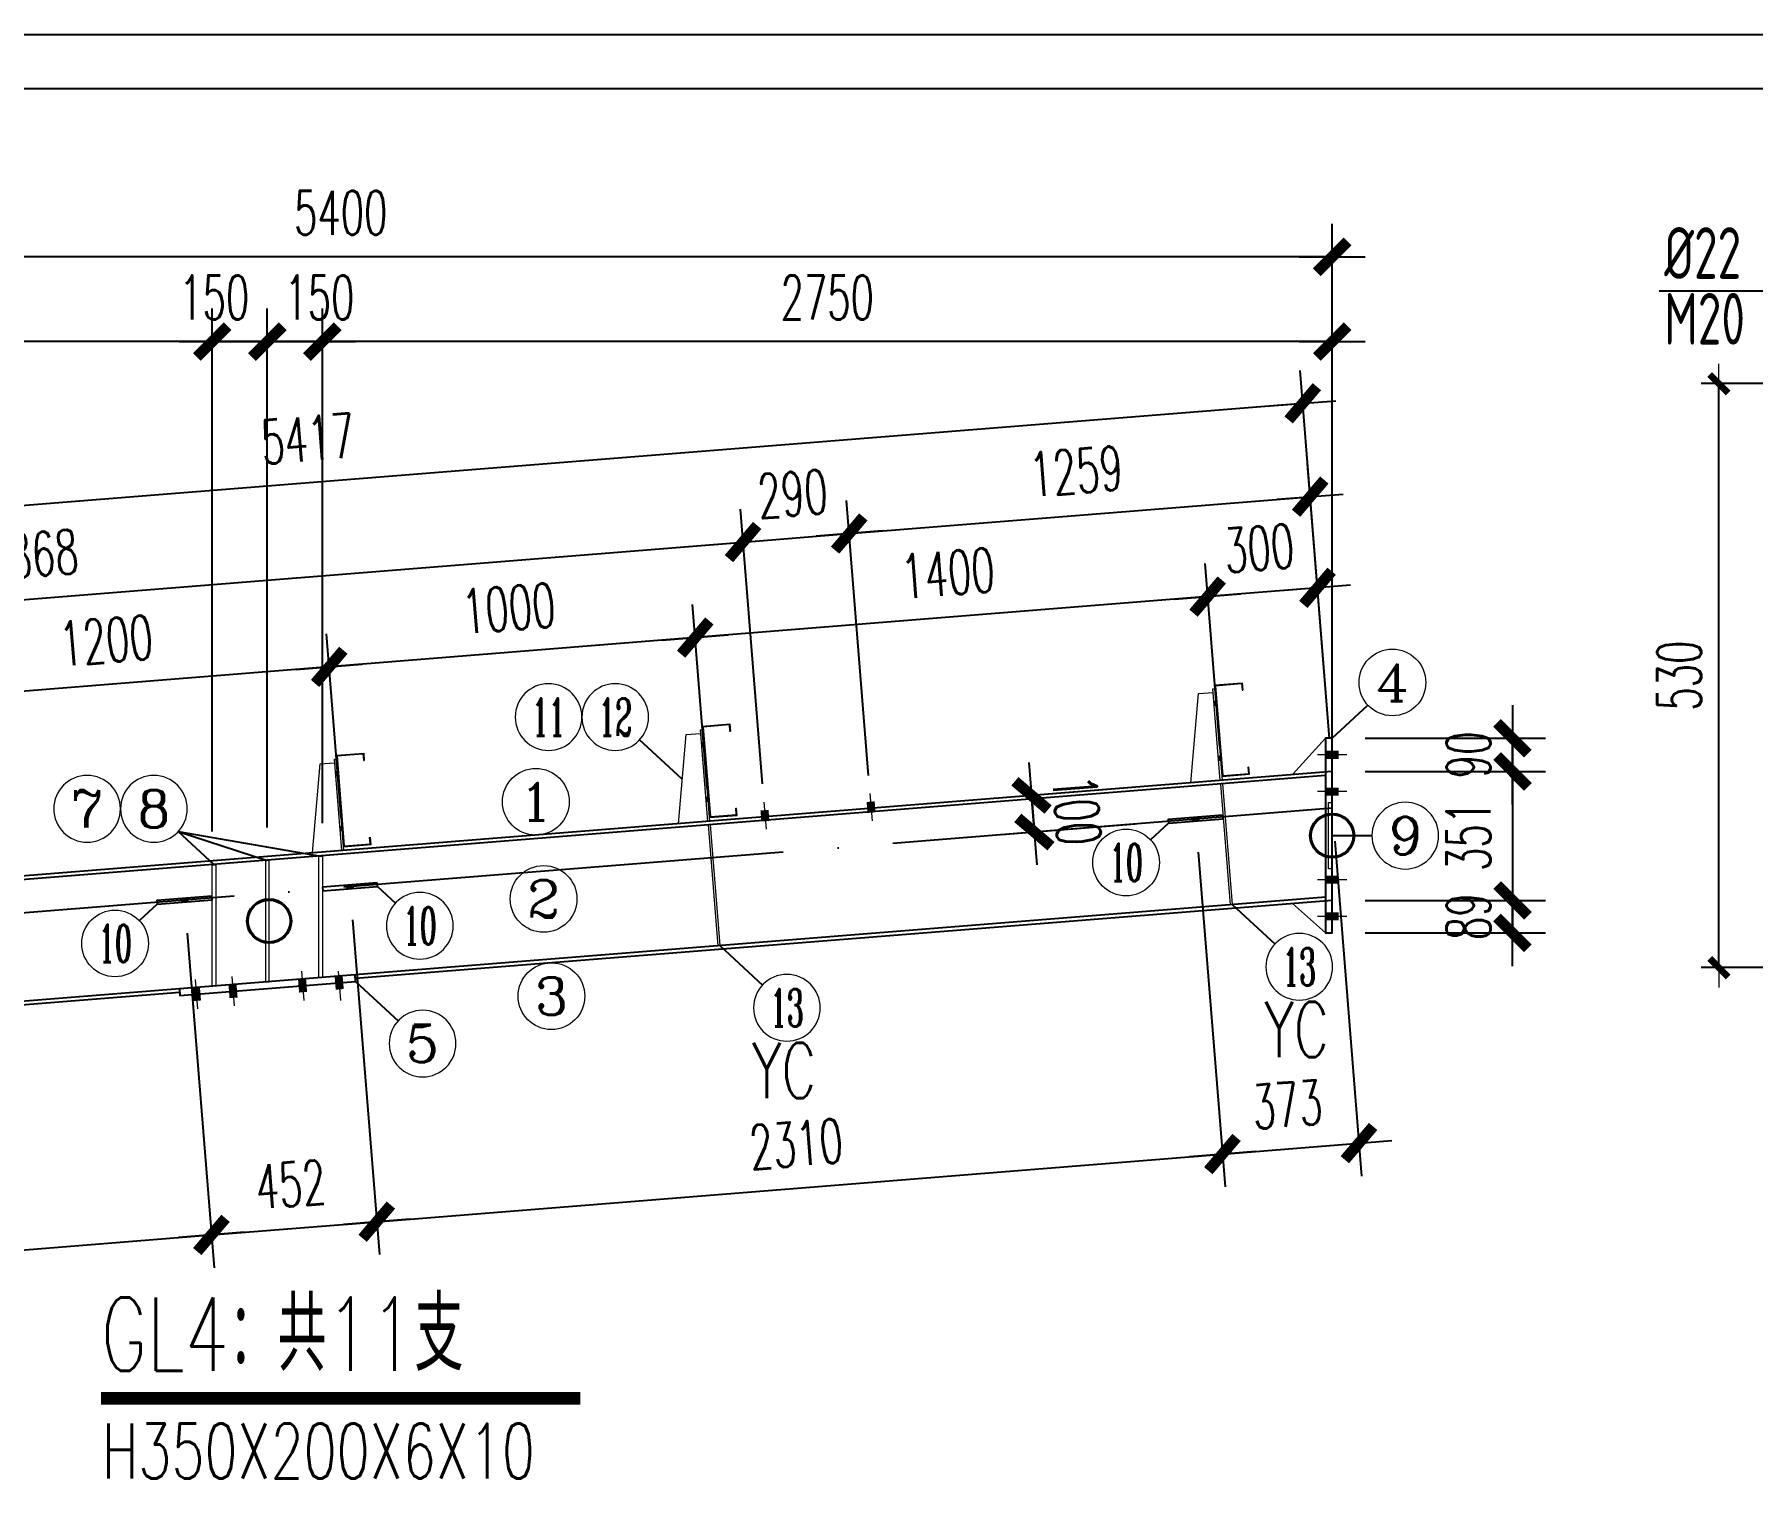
# Model space of a CAD drawing. Header units: inches. Extents: x 129725932 to 129894734, y 55771230 to 55809283.
# Drawn here: x 129830453 to 129835132, y 55805351 to 55809283 of the extents above; entities that cross this region are included whole.
import ezdxf
from ezdxf.enums import TextEntityAlignment as Align

# ---------------------------------------------------------------- set-up
doc = ezdxf.new("R2010")
doc.units = ezdxf.units.IN
doc.header["$MEASUREMENT"] = 0
doc.linetypes.add('ACAD_ISO04W100', pattern=[30, 24, -3, 0, -3])
for name, color, linetype in [('8', 4, 'Continuous'), ('TEXT', 7, 'Continuous'), ('TK', 140, 'Continuous'), ('尺寸标注', 8, 'Continuous'), ('文字', 4, 'Continuous'), ('细线', 37, 'Continuous'), ('轴线', 1, 'ACAD_ISO04W100'), ('钢梁', 3, 'Continuous')]:
    doc.layers.add(name, color=color, linetype=linetype)
for name, color, linetype, lineweight in [('Bolt', 252, 'Continuous', 9), ('灰线', 253, 'Continuous', 5), ('钢架', 7, 'Continuous', 25), ('黄线', 2, 'Continuous', 13)]:
    doc.layers.add(name, color=color, linetype=linetype, lineweight=lineweight)
doc.styles.add('ARIAL', font='swisscl.ttf', dxfattribs={"width": 0.7})
doc.styles.add('COMPLEX', font='COMPLEX')
doc.styles.add('DIM_FONT', font='romans.shx', dxfattribs={"width": 0.618, "bigfont": '1hztxt.shx'})
doc.styles.add('HZXY', font='romand.shx', dxfattribs={"bigfont": 'hzxy.shx'})
doc.styles.add('TSSD_Rein', font='tssdeng.shx', dxfattribs={"width": 0.7, "bigfont": 'atssdchn.shx'})
doc.dimstyles.new('WGH(1)', dxfattribs={"dimscale": 1.2, "dimtxt": 100, "dimasz": 0.5, "dimexe": 75, "dimexo": 75, "dimgap": 50, "dimtad": 1, "dimdec": 0, "dimzin": 0, "dimdsep": 46, "dimtxsty": 'DIM_FONT', "dimblk1": '_DIMX', "dimblk2": '_DIMX', "dimsah": 1, "dimcen": 0.09, "dimclrd": 3, "dimclre": 3, "dimclrt": 7, "dimadec": 0, "dimazin": 0, "dimtfac": 1, "dimtdec": 0, "dimtix": 1, "dimtmove": 2, "dimatfit": 3, "dimldrblk": '_DIMX', "dimfxl": 0, "dimtolj": 1, "dimtzin": 0, "dimarcsym": 0})
doc.dimstyles.new('WGH(3)', dxfattribs={"dimscale": 1.2, "dimtxt": 100, "dimasz": 0.3, "dimexe": 40, "dimexo": 40, "dimgap": 40, "dimtad": 1, "dimdec": 0, "dimlfac": 0.333333, "dimzin": 0, "dimdsep": 46, "dimtxsty": 'DIM_FONT', "dimblk1": '_DIMX', "dimblk2": '_DIMX', "dimsah": 1, "dimcen": 0.09, "dimclrd": 3, "dimclre": 3, "dimclrt": 7, "dimadec": 0, "dimazin": 0, "dimtfac": 1, "dimtdec": 0, "dimtix": 1, "dimtmove": 2, "dimatfit": 3, "dimldrblk": '_DIMX', "dimfxl": 0, "dimtolj": 1, "dimtzin": 0, "dimarcsym": 0})

# ---------------------------------------------------------------- blocks, each defined once
blk = doc.blocks.new('TK')
at = {"layer": 'TK', "lineweight": -3}
for p, q in [((6334425.8, 2870306.6), (6350948.5, 2870306.6)), ((6334425.8, 2870306.6), (6350948.5, 2870306.6)), ((6334425.8, 2870306.6), (6350948.5, 2870306.6)), ((6334425.8, 2870306.6), (6350948.5, 2870306.6)), ((6334917, 2870110.2), (6350752, 2870110.2)), ((6334917, 2870110.2), (6350752, 2870110.2))]:
    blk.add_line(p, q, dxfattribs=at)
for tag, height, style, width, p in [('DISCIPLINE', 58.9, 'HZXY', 1, (6349472.7, 2859435.4)), ('PROJECT-NAME', 98.2, 'HZXY', 0.8, (6344531.8, 2859366.2)), ('ITEM-NAME', 98.2, 'HZXY', 0.8, (6346423, 2859369.9)), ('STATUS', 58.9, 'HZXY', 0.8, (6350406.5, 2859350.8)), ('版本号', 58.9, 'HZXY', 1, (6342281.9, 2859251.5)), ('REWORK-DATE', 58.9, 'ARIAL', 1, (6342814.4, 2859259)), ('DRAWING-TITLE', 98.2, 'HZXY', 0.8, (6347969.5, 2859229.5)), ('SCALE', 58.9, 'ARIAL', 1, (6349470.2, 2859271.1)), ('DRAWING-TITLE', 98.2, 'HZXY', 0.8, (6347970.5, 2859098.8)), ('版本号', 58.9, 'HZXY', 1, (6342281.9, 2859078.2)), ('REWORK-DATE', 58.9, 'ARIAL', 1, (6342814.4, 2859087.1)), ('DATE', 58.9, 'ARIAL', 1, (6349468, 2859092.1)), ('PROJECT-NUMBER', 58.9, 'ARIAL', 0.9, (6350395.7, 2859013.3)), ('DRAWING-TITLE', 98.2, 'HZXY', 0.8, (6347972.1, 2858962.5)), ('版本号', 58.9, 'HZXY', 1, (6342281.9, 2858912.2)), ('REWORK-DATE', 58.9, 'ARIAL', 1, (6342814.4, 2858915.2)), ('DRAWING-NUMBER', 58.9, 'ARIAL', 1, (6349470.8, 2858922))]:
    blk.add_attdef(tag, text='', height=height, dxfattribs=dict(at, style=style, width=width)).set_placement(p, align=Align.MIDDLE)
blk = doc.blocks.new('CC250')
at = {"layer": '黄线'}
for p, q in [((128542907.6, 56084303.2), (128542982.2, 56084310.7)), ((128542907.6, 56084303.2), (128542932.4, 56084054.5)), ((128542910, 56084301.3), (128542980.2, 56084308.3)), ((128542910, 56084301.3), (128542934.4, 56084056.9)), ((128542980.2, 56084308.3), (128542982, 56084290.6)), ((128542982.2, 56084310.7), (128542984.2, 56084290.8)), ((128542847.9, 56084036), (128542863.8, 56084278.8)), ((128542863.8, 56084278.8), (128542903.6, 56084282.7)), ((128542902.6, 56084292.7), (128542908.6, 56084293.3)), ((128542927.5, 56084043.9), (128542902.6, 56084292.7)), ((128542906.6, 56084252.9), (128542914.7, 56084253.7)), ((128542933.4, 56084044.5), (128542908.6, 56084293.3)), ((128542982, 56084290.6), (128542984.2, 56084290.8)), ((128542921.5, 56084103.6), (128542929.6, 56084104.4)), ((128543002.9, 56084081.6), (128543005.1, 56084081.8)), ((128543004.7, 56084063.9), (128543002.9, 56084081.6)), ((128543007.1, 56084061.9), (128543005.1, 56084081.8)), ((128542933.4, 56084044.5), (128542847.9, 56084036)), ((128542932.4, 56084054.5), (128543007.1, 56084061.9)), ((128542934.4, 56084056.9), (128543004.7, 56084063.9))]:
    blk.add_line(p, q, dxfattribs=at)
at = {"layer": '黄线', "const_width": 14}
for points in [[(128542906.6, 56084252.9), (128542914.7, 56084253.7)], [(128542921.5, 56084103.6), (128542929.6, 56084104.4)]]:
    blk.add_lwpolyline(points, dxfattribs=at)
blk = doc.blocks.new('轴线标号')
at = {"lineweight": 13}
blk.add_circle((0, 0), 0.5, dxfattribs=at)
at = {"layer": '钢架', "lineweight": 13, "style": 'COMPLEX', "width": 1.041667}
blk.add_attdef('A', text='', height=0.56, dxfattribs=at).set_placement((-0.25, -0.28), (0.25, -0.28), align=Align.FIT)
blk = doc.blocks.new('_DIMX')
blk.add_line((-150, 0), (150, 0))
at = {"const_width": 50}
blk.add_lwpolyline([(-70, -70), (70, 70)], dxfattribs=at)
blk = doc.blocks.new('*D484')
at = {"layer": 'Defpoints', "color": 0}
for p in [(129833532.9, 55807240.1), (129833168.6, 55807211), (129833540.9, 55807140.4)]:
    blk.add_point(p, dxfattribs=at)
at = {"layer": '尺寸标注', "color": 3, "lineweight": -2}
for p, q in [((129833443.2, 55807232.9), (129833078.9, 55807203.8)), ((129833168.5, 55807211.6), (129833168.5, 55807212.2)), ((129833176.5, 55807111.3), (129833168.6, 55807211)), ((129833451.2, 55807133.2), (129833086.8, 55807104.1)), ((129833176.6, 55807110.7), (129833176.6, 55807110.1))]:
    blk.add_line(p, q, dxfattribs=at)
at = {"layer": '尺寸标注', "color": 3, "lineweight": -2, "xscale": 0.5999999999999995, "yscale": 0.5999999999999995, "zscale": 0.5999999999999995}
for p, rotation in [((129833168.6, 55807211), 274.5739212588796), ((129833176.5, 55807111.3), 94.57392125887964)]:
    blk.add_blockref('_DIMX', p, dxfattribs=dict(at, rotation=rotation))
at = {"layer": '尺寸标注', "color": 7, "insert": (129833292.2, 55807170.7), "char_height": 120, "attachment_point": 5, "rotation": 274.5739, "style": 'DIM_FONT'}
blk.add_mtext('\\A1;100', dxfattribs=at)
blk = doc.blocks.new('*D494')
at = {"layer": 'Defpoints', "color": 0}
for p in [(129833987.5, 55807366.5), (129833987.5, 55807276.5), (129834478.5, 55807276.5)]:
    blk.add_point(p, dxfattribs=at)
at = {"layer": '尺寸标注', "color": 3, "lineweight": -2}
for p, q in [((129834077.5, 55807366.5), (129834568.5, 55807366.5)), ((129834478.5, 55807367.1), (129834478.5, 55807367.7)), ((129834478.5, 55807366.5), (129834478.5, 55807276.5)), ((129834077.5, 55807276.5), (129834568.5, 55807276.5)), ((129834478.5, 55807275.9), (129834478.5, 55807275.3))]:
    blk.add_line(p, q, dxfattribs=at)
at = {"layer": '尺寸标注', "color": 3, "lineweight": -2, "xscale": 0.5999999999999995, "yscale": 0.5999999999999995, "zscale": 0.5999999999999995}
for p, rotation in [((129834478.5, 55807366.5), 270), ((129834478.5, 55807276.5), 90)]:
    blk.add_blockref('_DIMX', p, dxfattribs=dict(at, rotation=rotation))
at = {"layer": '尺寸标注', "color": 7, "insert": (129834358.5, 55807321.5), "char_height": 120, "attachment_point": 5, "rotation": 90, "style": 'DIM_FONT'}
blk.add_mtext('\\A1;90', dxfattribs=at)
blk = doc.blocks.new('*D495')
at = {"layer": 'Defpoints', "color": 0}
for p in [(129833987.5, 55807276.5), (129833987.5, 55806925.3), (129834478.5, 55806925.3)]:
    blk.add_point(p, dxfattribs=at)
at = {"layer": '尺寸标注', "color": 3, "lineweight": -2}
for p, q in [((129834077.5, 55807276.5), (129834568.5, 55807276.5)), ((129834478.5, 55807275.9), (129834478.5, 55806925.9)), ((129834077.5, 55806925.3), (129834568.5, 55806925.3))]:
    blk.add_line(p, q, dxfattribs=at)
at = {"layer": '尺寸标注', "color": 3, "lineweight": -2, "xscale": 0.5999999999999995, "yscale": 0.5999999999999995, "zscale": 0.5999999999999995}
for p, rotation in [((129834478.5, 55807276.5), 90), ((129834478.5, 55806925.3), 270)]:
    blk.add_blockref('_DIMX', p, dxfattribs=dict(at, rotation=rotation))
at = {"layer": '尺寸标注', "color": 7, "insert": (129834358.5, 55807100.9), "char_height": 120, "attachment_point": 5, "rotation": 90, "style": 'DIM_FONT'}
blk.add_mtext('\\A1;351', dxfattribs=at)
blk = doc.blocks.new('*D496')
at = {"layer": 'Defpoints', "color": 0}
for p in [(129833987.5, 55806925.3), (129833987.5, 55806836.5), (129834478.5, 55806836.5)]:
    blk.add_point(p, dxfattribs=at)
at = {"layer": '尺寸标注', "color": 3, "lineweight": -2}
for p, q in [((129834077.5, 55806925.3), (129834568.5, 55806925.3)), ((129834478.5, 55806925.9), (129834478.5, 55806926.5)), ((129834478.5, 55806925.3), (129834478.5, 55806836.5)), ((129834077.5, 55806836.5), (129834568.5, 55806836.5)), ((129834478.5, 55806835.9), (129834478.5, 55806835.3))]:
    blk.add_line(p, q, dxfattribs=at)
at = {"layer": '尺寸标注', "color": 3, "lineweight": -2, "xscale": 0.5999999999999995, "yscale": 0.5999999999999995, "zscale": 0.5999999999999995}
for p, rotation in [((129834478.5, 55806925.3), 270), ((129834478.5, 55806836.5), 90)]:
    blk.add_blockref('_DIMX', p, dxfattribs=dict(at, rotation=rotation))
at = {"layer": '尺寸标注', "color": 7, "insert": (129834358.5, 55806880.9), "char_height": 120, "attachment_point": 5, "rotation": 90, "style": 'DIM_FONT'}
blk.add_mtext('\\A1;89', dxfattribs=at)
blk = doc.blocks.new('*D497')
at = {"layer": 'Defpoints', "color": 0}
for p in [(129833648.4, 55807752.4), (129833688.4, 55807252.5), (129833987.5, 55807276.5)]:
    blk.add_point(p, dxfattribs=at)
at = {"layer": '尺寸标注', "color": 3, "lineweight": -2}
for p, q in [((129833980.3, 55807366.2), (129833940.3, 55807866.1)), ((129833681.2, 55807342.3), (129833641.3, 55807842.1)), ((129833647.8, 55807752.4), (129833647.2, 55807752.3)), ((129833947.5, 55807776.3), (129833648.4, 55807752.4)), ((129833948.1, 55807776.4), (129833948.7, 55807776.4))]:
    blk.add_line(p, q, dxfattribs=at)
at = {"layer": '尺寸标注', "color": 3, "lineweight": -2, "xscale": 0.5999999999999995, "yscale": 0.5999999999999995, "zscale": 0.5999999999999995}
for p, rotation in [((129833648.4, 55807752.4), 4.573922338981338), ((129833947.5, 55807776.3), 184.5739223389813)]:
    blk.add_blockref('_DIMX', p, dxfattribs=dict(at, rotation=rotation))
at = {"layer": '尺寸标注', "color": 7, "insert": (129833788.4, 55807884), "char_height": 120, "attachment_point": 5, "rotation": 4.5739, "style": 'DIM_FONT'}
blk.add_mtext('\\A1;300', dxfattribs=at)
blk = doc.blocks.new('*D498')
at = {"layer": 'Defpoints', "color": 0}
for p in [(129832252.9, 55807640.8), (129833688.4, 55807252.5), (129832292.9, 55807140.9)]:
    blk.add_point(p, dxfattribs=at)
at = {"layer": '尺寸标注', "color": 3, "lineweight": -2}
for p, q in [((129833681.2, 55807342.3), (129833641.3, 55807842.1)), ((129833647.8, 55807752.4), (129832253.5, 55807640.8)), ((129832285.7, 55807230.6), (129832245.7, 55807730.5))]:
    blk.add_line(p, q, dxfattribs=at)
at = {"layer": '尺寸标注', "color": 3, "lineweight": -2, "xscale": 0.5999999999999995, "yscale": 0.5999999999999995, "zscale": 0.5999999999999995}
for p, rotation in [((129833648.4, 55807752.4), 4.573922338981493), ((129832252.9, 55807640.8), 184.5739223389815)]:
    blk.add_blockref('_DIMX', p, dxfattribs=dict(at, rotation=rotation))
at = {"layer": '尺寸标注', "color": 7, "insert": (129832941.1, 55807816.2), "char_height": 120, "attachment_point": 5, "rotation": 4.5739, "style": 'DIM_FONT'}
blk.add_mtext('\\A1;1400', dxfattribs=at)
blk = doc.blocks.new('*D499')
at = {"layer": 'Defpoints', "color": 0}
for p in [(129831256.1, 55807561), (129832292.9, 55807140.9), (129831296.1, 55807061.2)]:
    blk.add_point(p, dxfattribs=at)
at = {"layer": '尺寸标注', "color": 3, "lineweight": -2}
for p, q in [((129832285.7, 55807230.6), (129832245.7, 55807730.5)), ((129831288.9, 55807150.9), (129831248.9, 55807650.8)), ((129832252.3, 55807640.7), (129831256.7, 55807561.1))]:
    blk.add_line(p, q, dxfattribs=at)
at = {"layer": '尺寸标注', "color": 3, "lineweight": -2, "xscale": 0.5999999999999995, "yscale": 0.5999999999999995, "zscale": 0.5999999999999995}
for p, rotation in [((129832252.9, 55807640.8), 4.573922338981493), ((129831256.1, 55807561), 184.5739223389815)]:
    blk.add_blockref('_DIMX', p, dxfattribs=dict(at, rotation=rotation))
at = {"layer": '尺寸标注', "color": 7, "insert": (129831744.9, 55807720.5), "char_height": 120, "attachment_point": 5, "rotation": 4.5739, "style": 'DIM_FONT'}
blk.add_mtext('\\A1;1000', dxfattribs=at)
blk = doc.blocks.new('*D500')
at = {"layer": 'Defpoints', "color": 0}
for p in [(129830059.9, 55807465.3), (129831296.1, 55807061.2), (129830099.9, 55806965.5)]:
    blk.add_point(p, dxfattribs=at)
at = {"layer": '尺寸标注', "color": 3, "lineweight": -2}
for p, q in [((129831288.9, 55807150.9), (129831248.9, 55807650.8)), ((129830092.7, 55807055.2), (129830052.7, 55807555.1)), ((129831255.5, 55807561), (129830060.5, 55807465.4))]:
    blk.add_line(p, q, dxfattribs=at)
at = {"layer": '尺寸标注', "color": 3, "lineweight": -2, "xscale": 0.5999999999999995, "yscale": 0.5999999999999995, "zscale": 0.5999999999999995}
for p, rotation in [((129831256.1, 55807561), 4.573922338981493), ((129830059.9, 55807465.3), 184.5739223389815)]:
    blk.add_blockref('_DIMX', p, dxfattribs=dict(at, rotation=rotation))
at = {"layer": '尺寸标注', "color": 7, "insert": (129830648.4, 55807632.8), "char_height": 120, "attachment_point": 5, "rotation": 4.5739, "style": 'DIM_FONT'}
blk.add_mtext('\\A1;1200', dxfattribs=at)
blk = doc.blocks.new('*D503')
at = {"layer": 'Defpoints', "color": 0}
for p in [(129832383.1, 55807900.9), (129832442.9, 55807152.9), (129828587.5, 55806844.5)]:
    blk.add_point(p, dxfattribs=at)
at = {"layer": '尺寸标注', "color": 3, "lineweight": -2}
for p, q in [((129832435.8, 55807242.6), (129832375.9, 55807990.6)), ((129828528.2, 55807592.5), (129832382.5, 55807900.9)), ((129828580.3, 55806934.2), (129828520.4, 55807682.2))]:
    blk.add_line(p, q, dxfattribs=at)
at = {"layer": '尺寸标注', "color": 3, "lineweight": -2, "xscale": 0.5999999999999995, "yscale": 0.5999999999999995, "zscale": 0.5999999999999995}
for p, rotation in [((129832383.1, 55807900.9), 4.573921259799643), ((129828527.6, 55807592.5), 184.5739212597996)]:
    blk.add_blockref('_DIMX', p, dxfattribs=dict(at, rotation=rotation))
at = {"layer": '尺寸标注', "color": 7, "insert": (129830445.8, 55807866.3), "char_height": 120, "attachment_point": 5, "rotation": 4.5739, "style": 'DIM_FONT'}
blk.add_mtext('\\A1;3868', dxfattribs=at)
blk = doc.blocks.new('*D504')
at = {"layer": 'Defpoints', "color": 0}
for p in [(129832672.2, 55807924), (129832442.9, 55807152.9), (129832732, 55807176)]:
    blk.add_point(p, dxfattribs=at)
at = {"layer": '尺寸标注', "color": 3, "lineweight": -2}
for p, q in [((129832435.8, 55807242.6), (129832375.9, 55807990.6)), ((129832724.8, 55807265.7), (129832665, 55808013.7)), ((129832382.5, 55807900.9), (129832381.9, 55807900.8)), ((129832383.1, 55807900.9), (129832672.2, 55807924)), ((129832672.8, 55807924.1), (129832673.4, 55807924.1))]:
    blk.add_line(p, q, dxfattribs=at)
at = {"layer": '尺寸标注', "color": 3, "lineweight": -2, "xscale": 0.5999999999999995, "yscale": 0.5999999999999995, "zscale": 0.5999999999999995}
for p, rotation in [((129832672.2, 55807924), 184.5739212597997), ((129832383.1, 55807900.9), 4.573921259799709)]:
    blk.add_blockref('_DIMX', p, dxfattribs=dict(at, rotation=rotation))
at = {"layer": '尺寸标注', "color": 7, "insert": (129832518.1, 55808032.1), "char_height": 120, "attachment_point": 5, "rotation": 4.5739, "style": 'DIM_FONT'}
blk.add_mtext('\\A1;290', dxfattribs=at)
blk = doc.blocks.new('*D505')
at = {"layer": 'Defpoints', "color": 0}
for p in [(129833927.6, 55808024.5), (129833987.5, 55807276.5), (129832732, 55807176)]:
    blk.add_point(p, dxfattribs=at)
at = {"layer": '尺寸标注', "color": 3, "lineweight": -2}
for p, q in [((129833980.3, 55807366.2), (129833920.4, 55808114.2)), ((129832724.8, 55807265.7), (129832665, 55808013.7)), ((129832672.8, 55807924.1), (129833927, 55808024.4))]:
    blk.add_line(p, q, dxfattribs=at)
at = {"layer": '尺寸标注', "color": 3, "lineweight": -2, "xscale": 0.5999999999999995, "yscale": 0.5999999999999995, "zscale": 0.5999999999999995}
for p, rotation in [((129833927.6, 55808024.5), 4.573921259799694), ((129832672.2, 55807924), 184.5739212597997)]:
    blk.add_blockref('_DIMX', p, dxfattribs=dict(at, rotation=rotation))
at = {"layer": '尺寸标注', "color": 7, "insert": (129833290.3, 55808093.9), "char_height": 120, "attachment_point": 5, "rotation": 4.5739, "style": 'DIM_FONT'}
blk.add_mtext('\\A1;1259', dxfattribs=at)
blk = doc.blocks.new('*D506')
at = {"layer": 'Defpoints', "color": 0}
for p in [(129828507.3, 55807846.6), (129833987.5, 55807276.5), (129828587.5, 55806844.5)]:
    blk.add_point(p, dxfattribs=at)
at = {"layer": '尺寸标注', "color": 3, "lineweight": -2}
for p, q in [((129833980.3, 55807366.2), (129833900.1, 55808368.3)), ((129833906.7, 55808278.5), (129828507.9, 55807846.6)), ((129828580.3, 55806934.2), (129828500.1, 55807936.3))]:
    blk.add_line(p, q, dxfattribs=at)
at = {"layer": '尺寸标注', "color": 3, "lineweight": -2, "xscale": 0.5999999999999995, "yscale": 0.5999999999999995, "zscale": 0.5999999999999995}
for p, rotation in [((129833907.3, 55808278.6), 4.573921259759501), ((129828507.3, 55807846.6), 184.5739212597595)]:
    blk.add_blockref('_DIMX', p, dxfattribs=dict(at, rotation=rotation))
at = {"layer": '尺寸标注', "color": 7, "insert": (129831197.7, 55808182.2), "char_height": 120, "attachment_point": 5, "rotation": 4.5739, "style": 'DIM_FONT'}
blk.add_mtext('\\A1;5417', dxfattribs=at)
blk = doc.blocks.new('*D507')
at = {"layer": 'Defpoints', "color": 0}
for p in [(129831237.5, 55808446.6), (129833987.5, 55807276.5), (129831237.5, 55807045.6)]:
    blk.add_point(p, dxfattribs=at)
at = {"layer": '尺寸标注', "color": 3, "lineweight": -2}
for p, q in [((129831237.5, 55807135.6), (129831237.5, 55808536.6)), ((129833987.5, 55807366.5), (129833987.5, 55808536.6)), ((129833986.9, 55808446.6), (129831238.1, 55808446.6))]:
    blk.add_line(p, q, dxfattribs=at)
at = {"layer": '尺寸标注', "color": 3, "lineweight": -2, "xscale": 0.5999999999999995, "yscale": 0.5999999999999995, "zscale": 0.5999999999999995, "rotation": 180}
blk.add_blockref('_DIMX', (129831237.5, 55808446.6), dxfattribs=at)
at = {"layer": '尺寸标注', "color": 3, "lineweight": -2, "xscale": 0.5999999999999995, "yscale": 0.5999999999999995, "zscale": 0.5999999999999995}
blk.add_blockref('_DIMX', (129833987.5, 55808446.6), dxfattribs=at)
at = {"layer": '尺寸标注', "color": 7, "insert": (129832612.5, 55808566.6), "char_height": 120, "attachment_point": 5, "style": 'DIM_FONT'}
blk.add_mtext('\\A1;2750', dxfattribs=at)
blk = doc.blocks.new('*D508')
at = {"layer": 'Defpoints', "color": 0}
for p in [(129831087.5, 55808446.6), (129831087.5, 55807034), (129831237.5, 55807045.6)]:
    blk.add_point(p, dxfattribs=at)
at = {"layer": '尺寸标注', "color": 3, "lineweight": -2}
for p, q in [((129831087.5, 55807124), (129831087.5, 55808536.6)), ((129831237.5, 55807135.6), (129831237.5, 55808536.6)), ((129831236.9, 55808446.6), (129831088.1, 55808446.6))]:
    blk.add_line(p, q, dxfattribs=at)
at = {"layer": '尺寸标注', "color": 3, "lineweight": -2, "xscale": 0.5999999999999995, "yscale": 0.5999999999999995, "zscale": 0.5999999999999995, "rotation": 180}
blk.add_blockref('_DIMX', (129831087.5, 55808446.6), dxfattribs=at)
at = {"layer": '尺寸标注', "color": 3, "lineweight": -2, "xscale": 0.5999999999999995, "yscale": 0.5999999999999995, "zscale": 0.5999999999999995}
blk.add_blockref('_DIMX', (129831237.5, 55808446.6), dxfattribs=at)
at = {"layer": '尺寸标注', "color": 7, "insert": (129831229.5, 55808566.6), "char_height": 120, "attachment_point": 5, "style": 'DIM_FONT'}
blk.add_mtext('\\A1;150', dxfattribs=at)
blk = doc.blocks.new('*D509')
at = {"layer": 'Defpoints', "color": 0}
for p in [(129830937.5, 55808446.6), (129830937.5, 55807022.4), (129831087.5, 55807034)]:
    blk.add_point(p, dxfattribs=at)
at = {"layer": '尺寸标注', "color": 3, "lineweight": -2}
for p, q in [((129830937.5, 55807112.4), (129830937.5, 55808536.6)), ((129831087.5, 55807124), (129831087.5, 55808536.6)), ((129831086.9, 55808446.6), (129830938.1, 55808446.6))]:
    blk.add_line(p, q, dxfattribs=at)
at = {"layer": '尺寸标注', "color": 3, "lineweight": -2, "xscale": 0.5999999999999995, "yscale": 0.5999999999999995, "zscale": 0.5999999999999995, "rotation": 180}
blk.add_blockref('_DIMX', (129830937.5, 55808446.6), dxfattribs=at)
at = {"layer": '尺寸标注', "color": 3, "lineweight": -2, "xscale": 0.5999999999999995, "yscale": 0.5999999999999995, "zscale": 0.5999999999999995}
blk.add_blockref('_DIMX', (129831087.5, 55808446.6), dxfattribs=at)
at = {"layer": '尺寸标注', "color": 7, "insert": (129830943.2, 55808566.6), "char_height": 120, "attachment_point": 5, "style": 'DIM_FONT'}
blk.add_mtext('\\A1;150', dxfattribs=at)
blk = doc.blocks.new('*D510')
at = {"layer": 'Defpoints', "color": 0}
for p in [(129828587.5, 55808446.6), (129830937.5, 55807022.4), (129828587.5, 55806844.5)]:
    blk.add_point(p, dxfattribs=at)
at = {"layer": '尺寸标注', "color": 3, "lineweight": -2}
for p, q in [((129828587.5, 55806934.5), (129828587.5, 55808536.6)), ((129830937.5, 55807112.4), (129830937.5, 55808536.6)), ((129830936.9, 55808446.6), (129828588.1, 55808446.6))]:
    blk.add_line(p, q, dxfattribs=at)
at = {"layer": '尺寸标注', "color": 3, "lineweight": -2, "xscale": 0.5999999999999995, "yscale": 0.5999999999999995, "zscale": 0.5999999999999995, "rotation": 180}
blk.add_blockref('_DIMX', (129828587.5, 55808446.6), dxfattribs=at)
at = {"layer": '尺寸标注', "color": 3, "lineweight": -2, "xscale": 0.5999999999999995, "yscale": 0.5999999999999995, "zscale": 0.5999999999999995}
blk.add_blockref('_DIMX', (129830937.5, 55808446.6), dxfattribs=at)
at = {"layer": '尺寸标注', "color": 7, "insert": (129829762.5, 55808566.6), "char_height": 120, "attachment_point": 5, "style": 'DIM_FONT'}
blk.add_mtext('\\A1;2350', dxfattribs=at)
blk = doc.blocks.new('*D511')
at = {"layer": 'Defpoints', "color": 0}
for p in [(129828587.5, 55808677.5), (129833987.5, 55807276.5), (129828587.5, 55806844.5)]:
    blk.add_point(p, dxfattribs=at)
at = {"layer": '尺寸标注', "color": 3, "lineweight": -2}
for p, q in [((129828587.5, 55806934.5), (129828587.5, 55808767.5)), ((129833987.5, 55807366.5), (129833987.5, 55808767.5)), ((129833986.9, 55808677.5), (129828588.1, 55808677.5))]:
    blk.add_line(p, q, dxfattribs=at)
at = {"layer": '尺寸标注', "color": 3, "lineweight": -2, "xscale": 0.5999999999999995, "yscale": 0.5999999999999995, "zscale": 0.5999999999999995, "rotation": 180}
blk.add_blockref('_DIMX', (129828587.5, 55808677.5), dxfattribs=at)
at = {"layer": '尺寸标注', "color": 3, "lineweight": -2, "xscale": 0.5999999999999995, "yscale": 0.5999999999999995, "zscale": 0.5999999999999995}
blk.add_blockref('_DIMX', (129833987.5, 55808677.5), dxfattribs=at)
at = {"layer": '尺寸标注', "color": 7, "insert": (129831287.5, 55808797.5), "char_height": 120, "attachment_point": 5, "style": 'DIM_FONT'}
blk.add_mtext('\\A1;5400', dxfattribs=at)
blk = doc.blocks.new('*D512')
at = {"layer": 'Defpoints', "color": 0}
for p in [(129830862.3, 55806926.1), (129828595.4, 55806744.8), (129830935.3, 55806014.4)]:
    blk.add_point(p, dxfattribs=at)
at = {"layer": '尺寸标注', "color": 3, "lineweight": -2}
for p, q in [((129830869.5, 55806836.4), (129830942.4, 55805924.7)), ((129828602.6, 55806655.1), (129828675.6, 55805743.3)), ((129828669, 55805833.1), (129830934.7, 55806014.3))]:
    blk.add_line(p, q, dxfattribs=at)
at = {"layer": '尺寸标注', "color": 3, "lineweight": -2, "xscale": 0.5999999999999995, "yscale": 0.5999999999999995, "zscale": 0.5999999999999995}
for p, rotation in [((129830935.3, 55806014.4), 4.573819725616142), ((129828668.4, 55805833), 184.5738197256162)]:
    blk.add_blockref('_DIMX', p, dxfattribs=dict(at, rotation=rotation))
at = {"layer": '尺寸标注', "color": 7, "insert": (129829792.3, 55806043.3), "char_height": 120, "attachment_point": 5, "rotation": 4.5738, "style": 'DIM_FONT'}
blk.add_mtext('\\A1;2274', dxfattribs=at)
blk = doc.blocks.new('*D513')
at = {"layer": 'Defpoints', "color": 0}
for p in [(129831312.6, 55806962.2), (129830862.3, 55806926.1), (129831385.6, 55806050.4)]:
    blk.add_point(p, dxfattribs=at)
at = {"layer": '尺寸标注', "color": 3, "lineweight": -2}
for p, q in [((129831319.8, 55806872.5), (129831392.7, 55805960.7)), ((129830869.5, 55806836.4), (129830942.4, 55805924.7)), ((129830935.9, 55806014.4), (129831385, 55806050.3))]:
    blk.add_line(p, q, dxfattribs=at)
at = {"layer": '尺寸标注', "color": 3, "lineweight": -2, "xscale": 0.5999999999999995, "yscale": 0.5999999999999995, "zscale": 0.5999999999999995}
for p, rotation in [((129831385.6, 55806050.4), 4.573819725615951), ((129830935.3, 55806014.4), 184.573819725616)]:
    blk.add_blockref('_DIMX', p, dxfattribs=dict(at, rotation=rotation))
at = {"layer": '尺寸标注', "color": 7, "insert": (129831150.8, 55806152), "char_height": 120, "attachment_point": 5, "rotation": 4.5738, "style": 'DIM_FONT'}
blk.add_mtext('\\A1;452', dxfattribs=at)
blk = doc.blocks.new('*D514')
at = {"layer": 'Defpoints', "color": 0}
for p in [(129833615.7, 55807146.4), (129831312.6, 55806962.2), (129833688.6, 55806234.6)]:
    blk.add_point(p, dxfattribs=at)
at = {"layer": '尺寸标注', "color": 3, "lineweight": -2}
for p, q in [((129833622.8, 55807056.7), (129833695.8, 55806144.9)), ((129831319.8, 55806872.5), (129831392.7, 55805960.7)), ((129831386.2, 55806050.4), (129833688, 55806234.6))]:
    blk.add_line(p, q, dxfattribs=at)
at = {"layer": '尺寸标注', "color": 3, "lineweight": -2, "xscale": 0.5999999999999995, "yscale": 0.5999999999999995, "zscale": 0.5999999999999995}
for p, rotation in [((129833688.6, 55806234.6), 4.573819725615951), ((129831385.6, 55806050.4), 184.573819725616)]:
    blk.add_blockref('_DIMX', p, dxfattribs=dict(at, rotation=rotation))
at = {"layer": '尺寸标注', "color": 7, "insert": (129832527.5, 55806262.1), "char_height": 120, "attachment_point": 5, "rotation": 4.5738, "style": 'DIM_FONT'}
blk.add_mtext('\\A1;2310', dxfattribs=at)
blk = doc.blocks.new('*D515')
at = {"layer": 'Defpoints', "color": 0}
for p in [(129833615.7, 55807146.4), (129833987.5, 55807176.1), (129834060.4, 55806264.4)]:
    blk.add_point(p, dxfattribs=at)
at = {"layer": '尺寸标注', "color": 3, "lineweight": -2}
for p, q in [((129833622.8, 55807056.7), (129833695.8, 55806144.9)), ((129833994.6, 55807086.4), (129834067.6, 55806174.7)), ((129833689.2, 55806234.7), (129834059.8, 55806264.3))]:
    blk.add_line(p, q, dxfattribs=at)
at = {"layer": '尺寸标注', "color": 3, "lineweight": -2, "xscale": 0.5999999999999995, "yscale": 0.5999999999999995, "zscale": 0.5999999999999995}
for p, rotation in [((129834060.4, 55806264.4), 4.573819725615951), ((129833688.6, 55806234.6), 184.573819725616)]:
    blk.add_blockref('_DIMX', p, dxfattribs=dict(at, rotation=rotation))
at = {"layer": '尺寸标注', "color": 7, "insert": (129833864.9, 55806369.1), "char_height": 120, "attachment_point": 5, "rotation": 4.5738, "style": 'DIM_FONT'}
blk.add_mtext('\\A1;373', dxfattribs=at)
blk = doc.blocks.new('*D523')
at = {"layer": 'Defpoints', "color": 0}
for p in [(129835040.7, 55808332.2), (129835309.5, 55808332.2), (129835309.5, 55806742.2)]:
    blk.add_point(p, dxfattribs=at)
at = {"layer": '灰线', "color": 3, "lineweight": -2}
for p, q in [((129835261.5, 55808332.2), (129834992.7, 55808332.2)), ((129835040.7, 55806742.6), (129835040.7, 55808331.9)), ((129835261.5, 55806742.2), (129834992.7, 55806742.2))]:
    blk.add_line(p, q, dxfattribs=at)
at = {"layer": '灰线', "color": 3, "lineweight": -2, "xscale": 0.3599999999999997, "yscale": 0.3599999999999997, "zscale": 0.3599999999999997}
for p, rotation in [((129835040.7, 55808332.2), 90), ((129835040.7, 55806742.2), 270)]:
    blk.add_blockref('_DIMX', p, dxfattribs=dict(at, rotation=rotation))
at = {"layer": '灰线', "color": 7, "insert": (129834932.7, 55807537.2), "char_height": 120, "attachment_point": 5, "rotation": 90, "style": 'DIM_FONT'}
blk.add_mtext('\\A1;530', dxfattribs=at)

msp = doc.modelspace()

# ---------------------------------------------------------------- linework, layer by layer
for p, q in [((129833987.5, 55807366.5), (129834085, 55807456.6)), ((129832217.5, 55807255.3), (129832101.5, 55807362.4)), ((129830942.5, 55807022.4), (129830844.9, 55807112.5)), ((129830844.9, 55807112.5), (129831087.5, 55807034)), ((129830844.9, 55807112.5), (129831232.5, 55807045.6)), ((129833541.3, 55807135.4), (129833492.5, 55807090.4)), ((129833987.5, 55807101.5), (129834095.7, 55807101.5)), ((129831387.8, 55806963.2), (129831436.6, 55806918.1)), ((129830787.9, 55806915.2), (129830739.2, 55806870.1)), ((129833715.5, 55806913.6), (129833831.6, 55806806.5)), ((129832320, 55806802), (129832436, 55806694.8)), ((129831328.1, 55806704.6), (129831444.2, 55806597.4))]:
    msp.add_line(p, q)
at = {"layer": '8'}
for centre, radius in [((129833987.5, 55807101.5), 60.5), ((129833987.5, 55807101.5), 57.2), ((129831092.5, 55806868.9), 60.5), ((129831092.5, 55806868.9), 57.2)]:
    msp.add_circle(centre, radius, dxfattribs=at)
at = {"layer": 'Bolt'}
for p, q in [((129834027.5, 55807321.5), (129833947.5, 55807321.5)), ((129832439.7, 55807192.8), (129832445.6, 55807119)), ((129832728.8, 55807215.9), (129832734.7, 55807142.1)), ((129834027.5, 55807221.5), (129833947.5, 55807221.5)), ((129834027.5, 55806981.5), (129833947.5, 55806981.5)), ((129834027.5, 55806881.5), (129833947.5, 55806881.5)), ((129831180.4, 55806732.9), (129831186.8, 55806653.1)), ((129831280.1, 55806732.8), (129831286.5, 55806653.1)), ((129830891.3, 55806709.8), (129830897.7, 55806630)), ((129830991, 55806717.7), (129830997.4, 55806638))]:
    msp.add_line(p, q, dxfattribs=at)
at = {"layer": 'Bolt', "const_width": 22}
for points in [[(129833969.5, 55807321.5), (129834005.5, 55807321.5)], [(129832733, 55807164.1), (129832730.6, 55807194)], [(129833969.5, 55807221.5), (129834005.5, 55807221.5)], [(129832443.9, 55807140.9), (129832441.5, 55807170.8)], [(129833615.3, 55807151.4), (129833616.1, 55807141.4)], [(129831312.2, 55806967.1), (129831313, 55806957.2)], [(129833969.5, 55806981.5), (129834005.5, 55806981.5)], [(129830861.9, 55806931.1), (129830862.7, 55806921.2)], [(129833969.5, 55806881.5), (129834005.5, 55806881.5)], [(129831185, 55806675.1), (129831182.2, 55806711)], [(129831284.7, 55806683), (129831281.8, 55806718.9)], [(129830896, 55806651.9), (129830893.1, 55806687.8)], [(129830995.6, 55806659.9), (129830992.8, 55806695.8)]]:
    msp.add_lwpolyline(points, dxfattribs=at)
at = {"layer": '尺寸标注'}
msp.add_line((129834877.7, 55808584.4), (129835160, 55808584.4), dxfattribs=at)
at = {"layer": '灰线'}
for p, q in [((129833683.2, 55807242.1), (129833709.6, 55806913.1)), ((129833689.2, 55807242.6), (129833715.5, 55806913.6)), ((129832287.7, 55807130.5), (129832314, 55806801.5)), ((129832293.7, 55807130.9), (129832320, 55806802))]:
    msp.add_line(p, q, dxfattribs=at)
for points in [[(129833969.5, 55807366.5), (129833969.5, 55807275), (129833879.8, 55807267.9), (129833969.5, 55807366.5)], [(129833969.5, 55806836.5), (129833969.5, 55806923.9), (129833879.8, 55806916.7), (129833969.5, 55806836.5)]]:
    msp.add_lwpolyline(points, dxfattribs=at)
for points in [[(129833977.5, 55807191.5), (129833987.5, 55807191.5), (129833987.5, 55807011.5), (129833977.5, 55807011.5)], [(129830937.5, 55807022.4), (129830947.5, 55807022.4), (129830947.5, 55806692.2), (129830937.5, 55806692.2)], [(129831092.5, 55807034), (129831082.5, 55807034), (129831082.5, 55806703.8), (129831092.5, 55806703.8)], [(129831227.5, 55807045.6), (129831237.5, 55807045.6), (129831237.5, 55806715.4), (129831227.5, 55806715.4)]]:
    msp.add_lwpolyline(points, close=True, dxfattribs=at)
at = {"layer": '细线', "lineweight": -3, "const_width": 35}
msp.add_lwpolyline([(129830634.8, 55805569.3), (129831940.1, 55805569.3)], dxfattribs=at)
at = {"layer": '轴线', "ltscale": 50}
msp.add_line((129833987.5, 55807176.1), (129828595.4, 55806744.8), dxfattribs=at)
at = {"layer": '钢梁'}
for p, q in [((129833987.5, 55807276.5), (129828587.5, 55806844.5)), ((129833969.5, 55807265), (129828606.2, 55806835.9)), ((129833969.5, 55806933.9), (129831326.7, 55806722.5)), ((129833987.5, 55806925.3), (129831327.5, 55806712.6)), ((129830848.2, 55806684.2), (129828632.5, 55806507)), ((129830849, 55806674.3), (129828615.4, 55806495.6))]:
    msp.add_line(p, q, dxfattribs=at)
for points in [[(129833987.5, 55807366.5), (129833969.5, 55807366.5), (129833969.5, 55806836.5), (129833987.5, 55806836.5)], [(129833690, 55807157.4), (129833540.5, 55807145.4), (129833541.3, 55807135.4), (129833690.8, 55807147.4)], [(129831387, 55806973.1), (129831237.5, 55806961.2), (129831238.3, 55806951.2), (129831387.8, 55806963.2)], [(129830936.7, 55806937.1), (129830787.1, 55806925.1), (129830787.9, 55806915.2), (129830937.5, 55806927.1)], [(129831328.1, 55806704.6), (129831326.7, 55806722.5), (129830848.2, 55806684.2), (129830849.7, 55806666.3)]]:
    msp.add_lwpolyline(points, close=True, dxfattribs=at)

# ---------------------------------------------------------------- block references
at = {"xscale": 0.7510733052418833, "yscale": 0.7510733016678404, "zscale": 0.7510733068171402}
msp.add_blockref('TK', (125069895.9, 53653472.4), dxfattribs=at)
ref = msp.add_blockref('轴线标号', (129834151.4, 55807518.6), dxfattribs=dict(xscale=181.6396958827972, yscale=181.6396958827972, zscale=181.6396958822698, rotation=359.9999997273786))
ref.add_attrib('A', '4', dxfattribs={"layer": '钢架', "lineweight": 13, "height": 101.7, "rotation": 360, "style": 'COMPLEX', "width": 1.171875}).set_placement((129834105.9, 55807467.7), (129834196.8, 55807467.7), align=Align.FIT)
ref = msp.add_blockref('轴线标号', (129831853.5, 55807424.4), dxfattribs=dict(xscale=-181.6396958827972, yscale=181.6396958827972, zscale=181.6396958822698, rotation=1.872439803207726e-07))
ref.add_attrib('A', '11', dxfattribs={"layer": '钢架', "lineweight": 13, "height": 101.72, "rotation": 360, "style": 'COMPLEX', "width": 0.78125}).set_placement((129831808.1, 55807373.6), (129831898.9, 55807373.6), align=Align.FIT)
ref = msp.add_blockref('轴线标号', (129832035.1, 55807424.4), dxfattribs=dict(xscale=-181.6396958827972, yscale=181.6396958827972, zscale=181.6396958822698, rotation=1.872439803207726e-07))
ref.add_attrib('A', '12', dxfattribs={"layer": '钢架', "lineweight": 13, "height": 101.72, "rotation": 360, "style": 'COMPLEX', "width": 0.646552}).set_placement((129831989.7, 55807373.6), (129832080.5, 55807373.6), align=Align.FIT)
ref = msp.add_blockref('轴线标号', (129831818.8, 55807193.8), dxfattribs=dict(xscale=181.6396958827972, yscale=181.6396958827972, zscale=181.6396958822698, rotation=179.9999997362239))
ref.add_attrib('A', '1', dxfattribs={"layer": '钢架', "lineweight": 13, "height": 101.7, "rotation": 0, "style": 'COMPLEX', "width": 2.083333}).set_placement((129831773.4, 55807142.9), (129831864.3, 55807142.9), align=Align.FIT)
ref = msp.add_blockref('轴线标号', (129830596.9, 55807174.5), dxfattribs=dict(xscale=-181.6396958827972, yscale=181.6396958827972, zscale=181.6396958822698, rotation=2.726213654824505e-07))
ref.add_attrib('A', '7', dxfattribs={"layer": '钢架', "lineweight": 13, "height": 101.7, "style": 'COMPLEX', "width": 1.339286}).set_placement((129830551.5, 55807123.7), (129830642.4, 55807123.7), align=Align.FIT)
ref = msp.add_blockref('轴线标号', (129830778.6, 55807174.5), dxfattribs=dict(xscale=-181.6396958827972, yscale=181.6396958827972, zscale=181.6396958822698, rotation=2.726213654824505e-07))
ref.add_attrib('A', '8', dxfattribs={"layer": '钢架', "lineweight": 13, "height": 101.7, "style": 'COMPLEX', "width": 1.339286}).set_placement((129830733.2, 55807123.7), (129830824, 55807123.7), align=Align.FIT)
ref = msp.add_blockref('轴线标号', (129834186.6, 55807101.5), dxfattribs=dict(xscale=-181.6396958827972, yscale=181.6396958827972, zscale=181.6396958822698, rotation=180.0000002726214))
ref.add_attrib('A', '9', dxfattribs={"layer": '钢架', "lineweight": 13, "height": 101.7, "style": 'COMPLEX', "width": 1.339286}).set_placement((129834141.1, 55807050.6), (129834232, 55807050.6), align=Align.FIT)
ref = msp.add_blockref('轴线标号', (129833426.2, 55807028.4), dxfattribs=dict(xscale=181.6396958827972, yscale=181.6396958827972, zscale=181.6396958822698, rotation=179.9999997273786))
ref.add_attrib('A', '10', dxfattribs={"layer": '钢架', "lineweight": 13, "height": 101.72, "style": 'COMPLEX', "width": 0.646552}).set_placement((129833380.8, 55806977.5), (129833471.6, 55806977.5), align=Align.FIT)
ref = msp.add_blockref('轴线标号', (129831840, 55806929.1), dxfattribs=dict(xscale=181.6396958827972, yscale=181.6396958827972, zscale=181.6396958822698, rotation=179.9999997362239))
ref.add_attrib('A', '2', dxfattribs={"layer": '钢架', "lineweight": 13, "height": 101.7, "rotation": 0, "style": 'COMPLEX', "width": 1.339286}).set_placement((129831794.6, 55806878.3), (129831885.4, 55806878.3), align=Align.FIT)
ref = msp.add_blockref('轴线标号', (129831502.9, 55806856.1), dxfattribs=dict(xscale=-181.6396958827972, yscale=181.6396958827972, zscale=181.6396958822698, rotation=180.000000187244))
ref.add_attrib('A', '10', dxfattribs={"layer": '钢架', "lineweight": 13, "height": 101.72, "rotation": 360, "style": 'COMPLEX', "width": 0.646552}).set_placement((129831457.5, 55806805.2), (129831548.3, 55806805.2), align=Align.FIT)
ref = msp.add_blockref('轴线标号', (129830672.8, 55806808.1), dxfattribs=dict(xscale=181.6396958827972, yscale=181.6396958827972, zscale=181.6396958822698, rotation=179.9999997273786))
ref.add_attrib('A', '10', dxfattribs={"layer": '钢架', "lineweight": 13, "height": 101.72, "style": 'COMPLEX', "width": 0.646552}).set_placement((129830627.4, 55806757.3), (129830718.2, 55806757.3), align=Align.FIT)
ref = msp.add_blockref('轴线标号', (129833897.9, 55806744.4), dxfattribs=dict(xscale=-181.6396958827972, yscale=181.6396958827972, zscale=181.6396958822698, rotation=180.000000187244))
ref.add_attrib('A', '13', dxfattribs={"layer": '钢架', "lineweight": 13, "height": 101.72, "rotation": 360, "style": 'COMPLEX', "width": 0.646552}).set_placement((129833852.5, 55806693.6), (129833943.3, 55806693.6), align=Align.FIT)
ref = msp.add_blockref('轴线标号', (129831861.2, 55806664.4), dxfattribs=dict(xscale=181.6396958827972, yscale=181.6396958827972, zscale=181.6396958822698, rotation=179.9999997362239))
ref.add_attrib('A', '3', dxfattribs={"layer": '钢架', "lineweight": 13, "height": 101.7, "rotation": 0, "style": 'COMPLEX', "width": 1.339286}).set_placement((129831815.8, 55806613.6), (129831906.6, 55806613.6), align=Align.FIT)
ref = msp.add_blockref('轴线标号', (129832502.4, 55806632.8), dxfattribs=dict(xscale=-181.6396958827972, yscale=181.6396958827972, zscale=181.6396958822698, rotation=180.000000187244))
ref.add_attrib('A', '13', dxfattribs={"layer": '钢架', "lineweight": 13, "height": 101.72, "rotation": 360, "style": 'COMPLEX', "width": 0.646552}).set_placement((129832457, 55806581.9), (129832547.8, 55806581.9), align=Align.FIT)
ref = msp.add_blockref('轴线标号', (129831510.5, 55806535.4), dxfattribs=dict(xscale=-181.6396958827972, yscale=181.6396958827972, zscale=181.6396958822698, rotation=180.0000002726214))
ref.add_attrib('A', '5', dxfattribs={"layer": '钢架', "lineweight": 13, "height": 101.7, "style": 'COMPLEX', "width": 1.339286}).set_placement((129831465.1, 55806484.5), (129831555.9, 55806484.5), align=Align.FIT)
at = {"layer": '黄线', "rotation": 358.8633281219731}
for p in [(203490, 2284197.4), (202094.4, 2284085.7), (201097.6, 2284006)]:
    msp.add_blockref('CC250', p, dxfattribs=at)

# ---------------------------------------------------------------- texts
at = {"layer": 'TEXT', "style": 'TSSD_Rein', "width": 0.7}
for s, p in [('%%C22', (129834891.6, 55808617.5)), ('M20', (129834891.6, 55808438.5))]:
    msp.add_text(s, height=140.62, dxfattribs=at).set_placement(p)
at = {"layer": '文字', "lineweight": -3, "ltscale": 1.5, "style": 'DIM_FONT', "width": 0.7}
for p in [(129833802.6, 55806498.7), (129832407, 55806387.1)]:
    msp.add_text('YC', height=150, rotation=360, dxfattribs=at).set_placement(p)
at = {"layer": '细线', "color": 4, "lineweight": -3, "style": 'DIM_FONT', "width": 0.7}
for s, height, p in [('GL4：共11支', 200, (129830634.3, 55805644.3)), ('H350X200X6X10', 150, (129830637.4, 55805350.9))]:
    msp.add_text(s, height=height, dxfattribs=at).set_placement(p)

# ---------------------------------------------------------------- dimensions: what is measured, and where the dimension line sits
at = {"layer": '尺寸标注'}
for base, p1, p2, picture, middle in [((129828587.5, 55808677.5), (129833987.5, 55807276.5), (129828587.5, 55806844.5), '*D511', (129831287.5, 55808797.5)), ((129828587.5, 55808446.6), (129830937.5, 55807022.4), (129828587.5, 55806844.5), '*D510', (129829762.5, 55808566.6)), ((129831237.5, 55808446.6), (129833987.5, 55807276.5), (129831237.5, 55807045.6), '*D507', (129832612.5, 55808566.6))]:
    dim = msp.add_linear_dim(base=base, p1=p1, p2=p2, dimstyle='WGH(1)', override={"dimfxl": 250}, dxfattribs=at)
    dim.commit()
    dim.dimension.update_dxf_attribs({"geometry": picture, "text_midpoint": middle})
for base, p1, p2, picture, middle in [((129830937.5, 55808446.6), (129831087.5, 55807034), (129830937.5, 55807022.4), '*D509', (129830943.2, 55808566.6)), ((129831087.5, 55808446.6), (129831237.5, 55807045.6), (129831087.5, 55807034), '*D508', (129831229.5, 55808566.6))]:
    dim = msp.add_linear_dim(base=base, p1=p1, p2=p2, dimstyle='WGH(1)', override={"dimfxl": 250}, dxfattribs=at)
    dim.commit()
    dim.dimension.update_dxf_attribs({"geometry": picture, "text_midpoint": middle, "dimtype": 128})
for p1, p2, distance, picture, middle in [((129833987.5, 55807276.5), (129828587.5, 55806844.5), -1005.3, '*D506', (129831197.7, 55808182.2)), ((129828587.5, 55806844.5), (129832442.9, 55807152.9), 750.4, '*D503', (129830445.8, 55807866.3)), ((129833987.5, 55807276.5), (129833688.4, 55807252.5), -501.5, '*D497', (129833788.4, 55807884)), ((129833540.9, 55807140.4), (129833532.9, 55807240.1), 365.5, '*D484', (129833292.2, 55807170.7)), ((129828595.4, 55806744.8), (129830862.3, 55806926.1), -914.7, '*D512', (129829792.3, 55806043.3))]:
    dim = msp.add_aligned_dim(p1=p1, p2=p2, distance=distance, dimstyle='WGH(1)', override={"dimfxl": 250}, dxfattribs=at)
    dim.commit()
    dim.dimension.update_dxf_attribs({"geometry": picture, "text_midpoint": middle})
for base, p1, p2, angle, picture, middle in [((129833927.6253, 55808024.4702), (129832732.0037, 55807176.0312), (129833987.4655, 55807276.4682), 184.5739, '*D505', (129833290.325, 55808093.8696)), ((129832672.2, 55807924), (129832442.9, 55807152.9), (129832732, 55807176), 184.5739, '*D504', (129832518.1, 55808032.1)), ((129832252.9, 55807640.8), (129833688.4, 55807252.5), (129832292.9, 55807140.9), 4.5739, '*D498', (129832941.1, 55807816.2)), ((129831256.1, 55807561), (129832292.9, 55807140.9), (129831296.1, 55807061.2), 4.5739, '*D499', (129831744.9, 55807720.5)), ((129830059.9, 55807465.3), (129831296.1, 55807061.2), (129830099.9, 55806965.5), 4.5739, '*D500', (129830648.4, 55807632.8)), ((129834478.5, 55807276.5), (129833987.5, 55807366.5), (129833987.5, 55807276.5), 90, '*D494', (129834358.5, 55807321.5)), ((129834478.5, 55806925.3), (129833987.5, 55807276.5), (129833987.5, 55806925.3), 90, '*D495', (129834358.5, 55807100.9)), ((129833688.6, 55806234.6), (129831312.6, 55806962.2), (129833615.7, 55807146.4), 184.5738, '*D514', (129832527.5, 55806262.1)), ((129834060.4, 55806264.4), (129833615.7, 55807146.4), (129833987.5, 55807176.1), 184.5738, '*D515', (129833864.9, 55806369.1)), ((129834478.5, 55806836.5), (129833987.5, 55806925.3), (129833987.5, 55806836.5), 90, '*D496', (129834358.5, 55806880.9)), ((129831385.6, 55806050.4), (129830862.3, 55806926.1), (129831312.6, 55806962.2), 184.5738, '*D513', (129831150.8, 55806152))]:
    dim = msp.add_linear_dim(base=base, p1=p1, p2=p2, angle=angle, dimstyle='WGH(1)', override={"dimfxl": 250}, dxfattribs=at)
    dim.commit()
    dim.dimension.update_dxf_attribs({"geometry": picture, "text_midpoint": middle})
at = {"layer": '灰线'}
dim = msp.add_linear_dim(base=(129835040.7, 55808332.2), p1=(129835309.5, 55806742.2), p2=(129835309.5, 55808332.2), angle=90, dimstyle='WGH(3)', dxfattribs=at)
dim.commit()
dim.dimension.update_dxf_attribs({"geometry": '*D523', "text_midpoint": (129834932.7, 55807537.2)})

doc.saveas('drawing.dxf')
